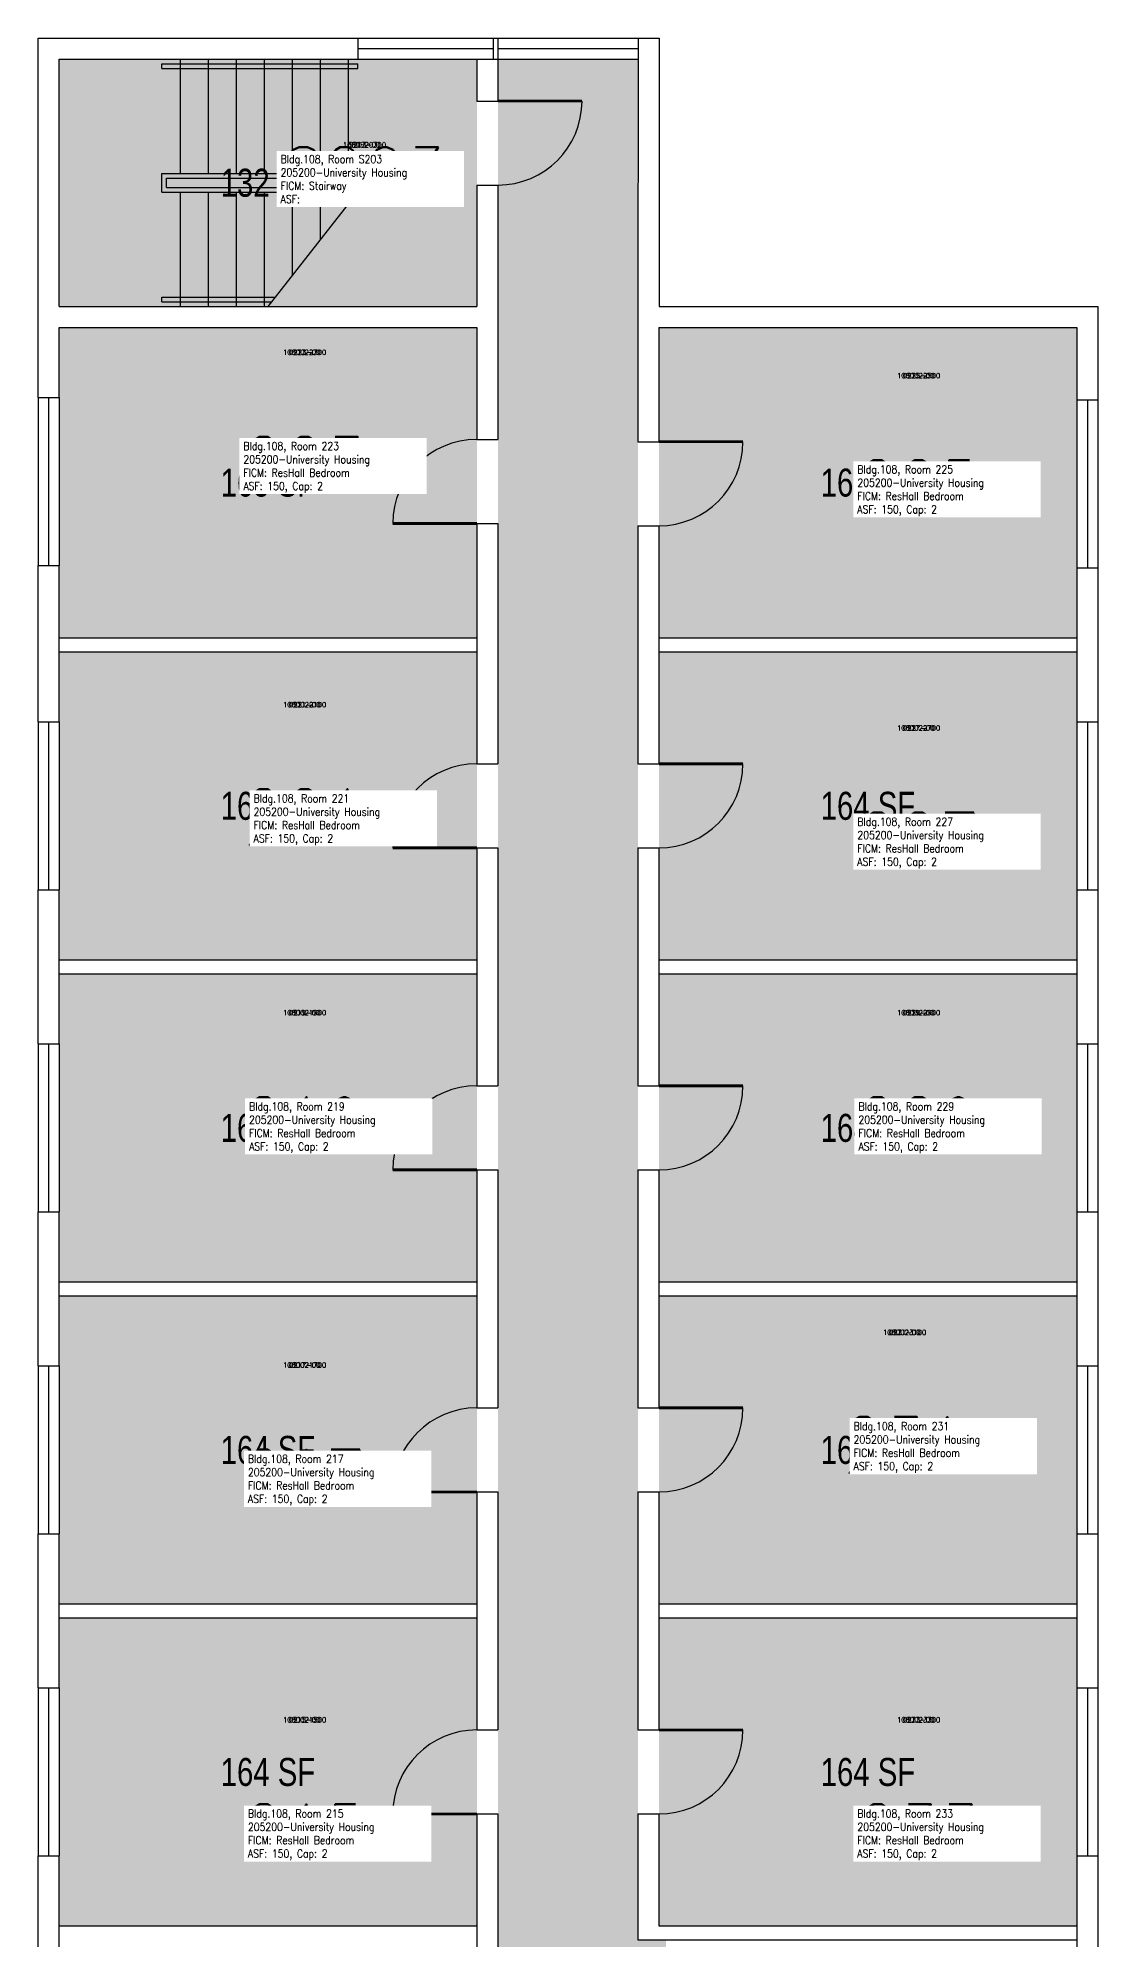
# Model space of a CAD drawing. Header units: inches. Extents: x -394 to 1224, y 0 to 3729.
# Drawn here: x 188 to 642, y 2914 to 3729 of the extents above; entities that cross this region are included whole.
import ezdxf
from ezdxf.enums import TextEntityAlignment as Align

# ---------------------------------------------------------------- set-up
doc = ezdxf.new("R2010")
doc.units = ezdxf.units.IN
doc.header["$LTSCALE"] = 0.25
doc.header["$MEASUREMENT"] = 0
for name, color, linetype in [('A-DOOR', 2, 'CONTINUOUS'), ('A-FLOR', 3, 'CONTINUOUS'), ('A-GLAZ', 1, 'CONTINUOUS'), ('A-GLAZ-SILL', 2, 'CONTINUOUS'), ('A-IDEN-RNUM', 7, 'CONTINUOUS'), ('A-IDEN-SNUM', 4, 'CONTINUOUS'), ('A-IDEN-VNUM', 4, 'CONTINUOUS'), ('A-WALL', 5, 'CONTINUOUS'), ('AREA-TEXT', 3, 'CONTINUOUS'), ('Rooms-Category-Color', 7, 'CONTINUOUS'), ('Rooms-College-Color', 7, 'CONTINUOUS'), ('Rooms-Department-Color', 7, 'CONTINUOUS'), ('Rooms-Division-Color', 7, 'CONTINUOUS'), ('Rooms-Information', 7, 'CONTINUOUS')]:
    doc.layers.add(name, color=color, linetype=linetype)
doc.styles.add('AREA', font='arial.ttf', dxfattribs={"width": 0.75, "height": 24})
doc.styles.add('ROOMSNUMBER', font='SIMPLEX.shx', dxfattribs={"height": 0.18})
doc.styles.add('ROOMVNUMBER', font='simplex.shx', dxfattribs={"width": 0.85})

msp = doc.modelspace()

# ---------------------------------------------------------------- hatches: boundary and pattern name
at = {"layer": 'Rooms-Category-Color', "true_color": 0xadadad}
for points in [[(376, 3720), (325, 3720), (197, 3720), (197, 3614), (376, 3614)], [(444.97, 1914), (444.96, 1943), (444.96, 2885), (456.96, 2885), (456.96, 2914), (444.96, 2914), (445, 3720), (385, 3720), (384.96, 1914), (444.96, 1914)]]:
    msp.add_hatch(color=253, dxfattribs=at).paths.add_polyline_path(points)
at = {"layer": 'Rooms-Category-Color', "true_color": 0x728ef3}
for points in [[(375.96, 3605), (197, 3605), (197, 3575), (197, 3503.02), (197, 3472), (375.96, 3472)], [(633, 3575.02), (633, 3605), (453.96, 3605), (453.96, 3472), (633, 3472), (633, 3502)], [(375.96, 3466), (197, 3466), (197, 3436), (197, 3364.02), (197, 3334), (375.96, 3334)], [(633, 3436.02), (633, 3466), (453.96, 3466), (453.96, 3334), (633, 3334), (633, 3364)], [(375.96, 3328), (197, 3328), (197, 3298), (197, 3226), (197, 3196), (375.96, 3196)], [(633, 3226), (633, 3298), (633, 3328), (453.96, 3328), (453.96, 3196), (633, 3196)], [(375.96, 3190), (197, 3190), (197, 3160), (197, 3088), (197, 3058), (375.96, 3058)], [(633, 3190), (453.96, 3190), (453.96, 3058), (633, 3058)], [(375.96, 3052), (197, 3052), (197, 3022), (197, 2950), (197, 2920), (375.96, 2920)], [(633, 3022), (633, 3052), (453.96, 3052), (453.96, 2920), (633, 2920), (633, 2950)]]:
    msp.add_hatch(color=171, dxfattribs=at).paths.add_polyline_path(points)
at = {"layer": 'Rooms-College-Color', "true_color": 0xadadad}
for points in [[(376, 3720), (325, 3720), (197, 3720), (197, 3614), (376, 3614)], [(444.97, 1914), (444.96, 1943), (444.96, 2885), (456.96, 2885), (456.96, 2914), (444.96, 2914), (445, 3720), (385, 3720), (384.96, 1914), (444.96, 1914)], [(375.96, 3605), (197, 3605), (197, 3575), (197, 3503.02), (197, 3472), (375.96, 3472)], [(633, 3575.02), (633, 3605), (453.96, 3605), (453.96, 3472), (633, 3472), (633, 3502)], [(375.96, 3466), (197, 3466), (197, 3436), (197, 3364.02), (197, 3334), (375.96, 3334)], [(633, 3436.02), (633, 3466), (453.96, 3466), (453.96, 3334), (633, 3334), (633, 3364)], [(375.96, 3328), (197, 3328), (197, 3298), (197, 3226), (197, 3196), (375.96, 3196)], [(633, 3226), (633, 3298), (633, 3328), (453.96, 3328), (453.96, 3196), (633, 3196)], [(375.96, 3190), (197, 3190), (197, 3160), (197, 3088), (197, 3058), (375.96, 3058)], [(633, 3190), (453.96, 3190), (453.96, 3058), (633, 3058)], [(375.96, 3052), (197, 3052), (197, 3022), (197, 2950), (197, 2920), (375.96, 2920)], [(633, 3022), (633, 3052), (453.96, 3052), (453.96, 2920), (633, 2920), (633, 2950)]]:
    msp.add_hatch(color=253, dxfattribs=at).paths.add_polyline_path(points)
at = {"layer": 'Rooms-Department-Color', "true_color": 0xacacac}
for points in [[(376, 3720), (325, 3720), (197, 3720), (197, 3614), (376, 3614)], [(444.97, 1914), (444.96, 1943), (444.96, 2885), (456.96, 2885), (456.96, 2914), (444.96, 2914), (445, 3720), (385, 3720), (384.96, 1914), (444.96, 1914)]]:
    msp.add_hatch(color=253, dxfattribs=at).paths.add_polyline_path(points)
at = {"layer": 'Rooms-Department-Color', "true_color": 0x604aed}
for points in [[(375.96, 3605), (197, 3605), (197, 3575), (197, 3503.02), (197, 3472), (375.96, 3472)], [(633, 3575.02), (633, 3605), (453.96, 3605), (453.96, 3472), (633, 3472), (633, 3502)], [(375.96, 3466), (197, 3466), (197, 3436), (197, 3364.02), (197, 3334), (375.96, 3334)], [(633, 3436.02), (633, 3466), (453.96, 3466), (453.96, 3334), (633, 3334), (633, 3364)], [(375.96, 3328), (197, 3328), (197, 3298), (197, 3226), (197, 3196), (375.96, 3196)], [(633, 3226), (633, 3298), (633, 3328), (453.96, 3328), (453.96, 3196), (633, 3196)], [(375.96, 3190), (197, 3190), (197, 3160), (197, 3088), (197, 3058), (375.96, 3058)], [(633, 3190), (453.96, 3190), (453.96, 3058), (633, 3058)], [(375.96, 3052), (197, 3052), (197, 3022), (197, 2950), (197, 2920), (375.96, 2920)], [(633, 3022), (633, 3052), (453.96, 3052), (453.96, 2920), (633, 2920), (633, 2950)]]:
    msp.add_hatch(color=173, dxfattribs=at).paths.add_polyline_path(points)
at = {"layer": 'Rooms-Division-Color', "true_color": 0xadadad}
for points in [[(376, 3720), (325, 3720), (197, 3720), (197, 3614), (376, 3614)], [(444.97, 1914), (444.96, 1943), (444.96, 2885), (456.96, 2885), (456.96, 2914), (444.96, 2914), (445, 3720), (385, 3720), (384.96, 1914), (444.96, 1914)]]:
    msp.add_hatch(color=253, dxfattribs=at).paths.add_polyline_path(points)
at = {"layer": 'Rooms-Division-Color', "true_color": 0x604aed}
for points in [[(375.96, 3605), (197, 3605), (197, 3575), (197, 3503.02), (197, 3472), (375.96, 3472)], [(633, 3575.02), (633, 3605), (453.96, 3605), (453.96, 3472), (633, 3472), (633, 3502)], [(375.96, 3466), (197, 3466), (197, 3436), (197, 3364.02), (197, 3334), (375.96, 3334)], [(633, 3436.02), (633, 3466), (453.96, 3466), (453.96, 3334), (633, 3334), (633, 3364)], [(375.96, 3328), (197, 3328), (197, 3298), (197, 3226), (197, 3196), (375.96, 3196)], [(633, 3226), (633, 3298), (633, 3328), (453.96, 3328), (453.96, 3196), (633, 3196)], [(375.96, 3190), (197, 3190), (197, 3160), (197, 3088), (197, 3058), (375.96, 3058)], [(633, 3190), (453.96, 3190), (453.96, 3058), (633, 3058)], [(375.96, 3052), (197, 3052), (197, 3022), (197, 2950), (197, 2920), (375.96, 2920)], [(633, 3022), (633, 3052), (453.96, 3052), (453.96, 2920), (633, 2920), (633, 2950)]]:
    msp.add_hatch(color=173, dxfattribs=at).paths.add_polyline_path(points)

# ---------------------------------------------------------------- linework, layer by layer
at = {"layer": 'A-DOOR', "const_width": 1.2}
for points in [[(385, 3702), (421, 3702)], [(453.96, 3556), (489.96, 3556)], [(375.96, 3521), (339.96, 3521)], [(453.96, 3418), (489.96, 3418)], [(375.96, 3382), (339.96, 3382)], [(453.96, 3280), (489.96, 3280)], [(375.96, 3244), (339.96, 3244)], [(453.96, 3142), (489.96, 3142)], [(375.96, 3106), (339.96, 3106)], [(453.96, 3004), (489.96, 3004)], [(375.96, 2968), (339.96, 2968)]]:
    msp.add_lwpolyline(points, dxfattribs=at)
at = {"layer": 'A-DOOR'}
for centre, start, end in [((385, 3702), 270, 360), ((375.96, 3521), 90, 180), ((453.96, 3556), 270, 360), ((375.96, 3382), 90, 180), ((453.96, 3418), 270, 360), ((375.96, 3244), 90, 180), ((453.96, 3280), 270, 360), ((375.96, 3106), 90, 180), ((453.96, 3142), 270, 360), ((375.96, 2968), 90, 180), ((453.96, 3004), 270, 360)]:
    msp.add_arc(centre, 36, start, end, dxfattribs=at)
at = {"layer": 'A-FLOR'}
for p, q in [((241.04, 3718), (325, 3718)), ((241.04, 3715.99), (241.04, 3718)), ((249, 3671.01), (249, 3720)), ((261, 3671.01), (261, 3720)), ((273, 3671.01), (273, 3720)), ((285, 3671.01), (285, 3720)), ((297, 3671.01), (297, 3720)), ((309, 3671.01), (309, 3720)), ((321, 3671.01), (321, 3720)), ((325, 3715.99), (325, 3718)), ((241.04, 3715.99), (325, 3715.99)), ((241.04, 3671.01), (325, 3671.01)), ((241.04, 3662.99), (241.04, 3671.01)), ((243.04, 3669), (325, 3669)), ((243.04, 3665), (243.04, 3669)), ((325, 3669), (325, 3671.01)), ((241.04, 3662.99), (325, 3662.99)), ((243.04, 3665), (325, 3665)), ((249, 3614), (249, 3662.99)), ((261, 3614), (261, 3662.99)), ((273, 3614), (273, 3662.99)), ((285, 3614), (285, 3662.99)), ((286.5, 3614), (325, 3662.99)), ((297, 3627.36), (297, 3662.99)), ((309, 3642.63), (309, 3662.99)), ((321, 3657.9), (321, 3662.99)), ((325, 3662.99), (325, 3665)), ((241.04, 3616), (241.04, 3618.01)), ((241.04, 3618.01), (289.65, 3618.01)), ((241.04, 3616), (288.07, 3616))]:
    msp.add_line(p, q, dxfattribs=at)
at = {"layer": 'A-GLAZ'}
for p, q in [((325, 3724.5), (383, 3724.5)), ((385, 3724.5), (445, 3724.5)), ((192.5, 3575), (192.5, 3503)), ((637.5, 3573.99), (637.5, 3501.99)), ((192.5, 3436), (192.5, 3364)), ((637.5, 3436), (637.5, 3364)), ((192.5, 3297.99), (192.5, 3225.99)), ((637.5, 3297.99), (637.5, 3225.99)), ((192.5, 3159.99), (192.5, 3087.99)), ((637.5, 3159.99), (637.5, 3087.99)), ((192.5, 3021.99), (192.5, 2949.99)), ((637.5, 3021.99), (637.5, 2949.99))]:
    msp.add_line(p, q, dxfattribs=at)
at = {"layer": 'A-GLAZ-SILL'}
for p, q in [((325, 3729), (383, 3729)), ((385, 3729), (445, 3729)), ((325, 3720), (383, 3720)), ((385, 3720), (445, 3720)), ((188, 3575.02), (188, 3503.02)), ((197, 3575.02), (197, 3503.02)), ((633, 3574), (633, 3502)), ((642, 3574), (642, 3502)), ((188, 3436.02), (188, 3364.02)), ((197, 3436.02), (197, 3364.02)), ((633, 3436.02), (633, 3364.02)), ((642, 3436.02), (642, 3364.02)), ((188, 3298), (188, 3226)), ((197, 3298), (197, 3226)), ((633, 3298), (633, 3226)), ((642, 3298), (642, 3226)), ((188, 3160), (188, 3088)), ((197, 3160), (197, 3088)), ((633, 3160), (633, 3088)), ((642, 3160), (642, 3088)), ((188, 3022), (188, 2950)), ((197, 3022), (197, 2950)), ((633, 3022), (633, 2950)), ((642, 3022), (642, 2950))]:
    msp.add_line(p, q, dxfattribs=at)
at = {"layer": 'A-WALL'}
for p, q in [((188, 3729), (325, 3729)), ((188, 3575), (188, 3729)), ((325, 3729), (325, 3720)), ((383, 3729), (383, 3720)), ((383, 3729), (385, 3729)), ((385, 3729), (385, 3702)), ((445, 3729), (444.96, 3605)), ((445, 3729), (454, 3729)), ((454, 3729), (454, 3614)), ((197, 3720), (325, 3720)), ((197, 3614), (197, 3720)), ((376, 3720), (376, 3702)), ((376, 3720), (385, 3720)), ((376, 3702), (385, 3702)), ((376, 3666), (375.97, 3614)), ((376, 3666), (385, 3666)), ((385, 3666), (384.96, 3605)), ((197, 3614), (375.97, 3614)), ((385, 3614), (385, 3614)), ((454, 3614), (642, 3614)), ((642, 3614), (642, 3574)), ((197, 3605), (375.96, 3605)), ((197, 3575), (197, 3605)), ((375.96, 3605), (375.96, 3557)), ((384.96, 3605), (384.96, 3557)), ((444.96, 3605), (444.96, 3556)), ((444.99, 3605), (444.96, 3605)), ((453.96, 3605), (633, 3605)), ((453.96, 3605), (453.96, 3556)), ((633, 3605), (633, 3574)), ((188, 3575), (197, 3575)), ((633, 3574), (642, 3574)), ((375.96, 3557), (384.96, 3557)), ((444.96, 3556), (453.96, 3556)), ((375.96, 3521), (384.96, 3521)), ((375.96, 3521), (375.96, 3418)), ((384.96, 3521), (384.96, 3418)), ((444.96, 3520), (453.96, 3520)), ((444.96, 3520), (444.96, 3418)), ((453.96, 3520), (453.96, 3418)), ((188, 3503), (197, 3503)), ((188, 3436), (188, 3503)), ((197, 3436), (197, 3503)), ((633, 3502), (642, 3502)), ((633, 3502), (633, 3436)), ((642, 3502), (642, 3436)), ((197, 3472), (375.96, 3472)), ((453.96, 3472), (633, 3472)), ((197, 3466), (375.96, 3466)), ((453.96, 3466), (633, 3466)), ((188, 3436), (197, 3436)), ((633, 3436), (642, 3436)), ((375.96, 3418), (384.96, 3418)), ((444.96, 3418), (453.96, 3418)), ((375.96, 3382), (384.96, 3382)), ((375.96, 3382), (375.96, 3280)), ((384.96, 3382), (384.96, 3280)), ((444.96, 3382), (453.96, 3382)), ((444.96, 3382), (444.96, 3280)), ((453.96, 3382), (453.96, 3280)), ((188, 3364), (197, 3364)), ((188, 3298), (188, 3364)), ((197, 3298), (197, 3364)), ((633, 3364), (642, 3364)), ((633, 3364), (633, 3298)), ((642, 3364), (642, 3298)), ((197, 3334), (375.96, 3334)), ((453.96, 3334), (633, 3334)), ((197, 3328), (375.96, 3328)), ((453.96, 3328), (633, 3328)), ((188, 3298), (197, 3298)), ((633, 3298), (642, 3298)), ((375.96, 3280), (384.96, 3280)), ((444.96, 3280), (453.96, 3280)), ((375.96, 3244), (384.96, 3244)), ((375.96, 3244), (375.96, 3142)), ((384.96, 3244), (384.96, 3142)), ((444.96, 3244), (453.96, 3244)), ((444.96, 3244), (444.96, 3142)), ((453.96, 3244), (453.96, 3142)), ((188, 3226), (197, 3226)), ((188, 3160), (188, 3226)), ((197, 3160), (197, 3226)), ((633, 3226), (642, 3226)), ((633, 3226), (633, 3160)), ((642, 3226), (642, 3160)), ((197, 3196), (375.96, 3196)), ((453.96, 3196), (633, 3196)), ((197, 3190), (375.96, 3190)), ((453.96, 3190), (633, 3190)), ((188, 3160), (197, 3160)), ((633, 3160), (642, 3160)), ((375.96, 3142), (384.96, 3142)), ((444.96, 3142), (453.96, 3142)), ((375.96, 3106), (384.96, 3106)), ((375.96, 3106), (375.96, 3004)), ((384.96, 3106), (384.96, 3004)), ((444.96, 3106), (453.96, 3106)), ((444.96, 3106), (444.96, 3004)), ((453.96, 3106), (453.96, 3004)), ((188, 3088), (197, 3088)), ((188, 3022), (188, 3088)), ((197, 3022), (197, 3088)), ((633, 3088), (642, 3088)), ((633, 3088), (633, 3022)), ((642, 3088), (642, 3022)), ((197, 3058), (375.96, 3058)), ((453.96, 3058), (633, 3058)), ((197, 3052), (375.96, 3052)), ((453.96, 3052), (633, 3052)), ((188, 3022), (197, 3022)), ((633, 3022), (642, 3022)), ((375.96, 3004), (384.96, 3004)), ((444.96, 3004), (453.96, 3004)), ((375.96, 2968), (384.96, 2968)), ((375.96, 2968), (375.96, 2866)), ((384.96, 2968), (384.96, 2866)), ((444.96, 2968), (453.96, 2968)), ((444.96, 2968), (444.96, 2914)), ((453.96, 2968), (453.96, 2920)), ((188, 2950), (197, 2950)), ((188, 2884), (188, 2950)), ((197, 2884), (197, 2950)), ((633, 2950), (642, 2950)), ((633, 2950), (633, 2821.01)), ((642, 2950), (642, 2821.01)), ((197, 2920), (375.96, 2920)), ((453.96, 2920), (633, 2920)), ((444.96, 2914), (633, 2914))]:
    msp.add_line(p, q, dxfattribs=at)

# ---------------------------------------------------------------- texts
at = {"layer": 'A-IDEN-RNUM', "style": 'ROOMSNUMBER'}
for s, p in [('S203-00', (327.85, 3683.23)), ('0223-00', (302.18, 3594.34)), ('0225-00', (565.18, 3584.34)), ('0221-00', (302.18, 3443.34)), ('0227-00', (565.18, 3433.34)), ('0219-00', (302.18, 3311.34)), ('0229-00', (565.18, 3311.34)), ('0231-00', (559.18, 3174.34)), ('0217-00', (302.18, 3160.34)), ('0215-00', (302.18, 3008.34)), ('0233-00', (565.18, 3008.34))]:
    msp.add_text(s, height=2.16, dxfattribs=at).set_placement(p, align=Align.MIDDLE)
at = {"layer": 'A-IDEN-SNUM', "style": 'ROOMSNUMBER'}
for s, p in [('1080S20300', (327.85, 3683.23)), ('1080022300', (302.18, 3594.34)), ('1080022500', (565.18, 3584.34)), ('1080022100', (302.18, 3443.34)), ('1080022700', (565.18, 3433.34)), ('1080021900', (302.18, 3311.34)), ('1080022900', (565.18, 3311.34)), ('1080023100', (559.18, 3174.34)), ('1080021700', (302.18, 3160.34)), ('1080021500', (302.18, 3008.34)), ('1080023300', (565.18, 3008.34))]:
    msp.add_text(s, height=2.16, dxfattribs=at).set_placement(p, align=Align.MIDDLE)
at = {"layer": 'A-IDEN-VNUM', "style": 'ROOMVNUMBER', "width": 0.85}
for s, p in [('S203', (327.85, 3670.26)), ('223', (302.18, 3546.17)), ('225', (565.18, 3536.17)), ('221', (302.18, 3395.17)), ('227', (565.18, 3385.17)), ('219', (302.18, 3263.17)), ('229', (565.18, 3263.17)), ('231', (559.18, 3126.17)), ('217', (302.18, 3112.17)), ('215', (302.18, 2960.17)), ('233', (565.18, 2960.17))]:
    msp.add_text(s, height=24, dxfattribs=at).set_placement(p, align=Align.MIDDLE)
at = {"layer": 'AREA-TEXT', "style": 'AREA', "width": 0.75}
for s, p in [('132 SF', (286.5, 3667)), ('165 SF', (286.48, 3538.5)), ('165 SF', (543.48, 3538.5)), ('164 SF', (286.48, 3400)), ('164 SF', (543.48, 3400)), ('164 SF', (286.48, 3262)), ('164 SF', (543.48, 3262)), ('164 SF', (286.48, 3124)), ('164 SF', (543.48, 3124)), ('164 SF', (286.48, 2986)), ('164 SF', (543.48, 2986))]:
    msp.add_text(s, height=12, dxfattribs=at).set_placement(p, align=Align.MIDDLE_CENTER)

# ---------------------------------------------------------------- next in the draw order: texts
at = {"layer": 'Rooms-Information', "char_height": 3.4286, "width": 76.8, "attachment_point": 7, "style": 'ROOMVNUMBER', "bg_fill": 3, "box_fill_scale": 1.5, "bg_fill_color": 256, "bg_fill_true_color": 13158600, "bg_fill_transparency": 0}
for s, insert in [('Bldg.108, Room S203^M^J205200-University Housing^M^JFICM: Stairway^M^JASF: ', (291.91, 3658.26)), ('Bldg.108, Room 223^M^J205200-University Housing^M^JFICM: ResHall Bedroom^M^JASF: 150, Cap: 2', (275.95, 3534.17)), ('Bldg.108, Room 225^M^J205200-University Housing^M^JFICM: ResHall Bedroom^M^JASF: 150, Cap: 2', (538.95, 3524.17)), ('Bldg.108, Room 221^M^J205200-University Housing^M^JFICM: ResHall Bedroom^M^JASF: 150, Cap: 2', (280.32, 3383.17)), ('Bldg.108, Room 227^M^J205200-University Housing^M^JFICM: ResHall Bedroom^M^JASF: 150, Cap: 2', (538.95, 3373.17)), ('Bldg.108, Room 219^M^J205200-University Housing^M^JFICM: ResHall Bedroom^M^JASF: 150, Cap: 2', (278.38, 3251.17)), ('Bldg.108, Room 229^M^J205200-University Housing^M^JFICM: ResHall Bedroom^M^JASF: 150, Cap: 2', (539.43, 3251.17)), ('Bldg.108, Room 231^M^J205200-University Housing^M^JFICM: ResHall Bedroom^M^JASF: 150, Cap: 2', (537.32, 3114.17)), ('Bldg.108, Room 217^M^J205200-University Housing^M^JFICM: ResHall Bedroom^M^JASF: 150, Cap: 2', (277.89, 3100.17)), ('Bldg.108, Room 215^M^J205200-University Housing^M^JFICM: ResHall Bedroom^M^JASF: 150, Cap: 2', (277.89, 2948.17)), ('Bldg.108, Room 233^M^J205200-University Housing^M^JFICM: ResHall Bedroom^M^JASF: 150, Cap: 2', (538.95, 2948.17))]:
    msp.add_mtext(s, dxfattribs=dict(at, insert=insert))

doc.saveas('drawing.dxf')
